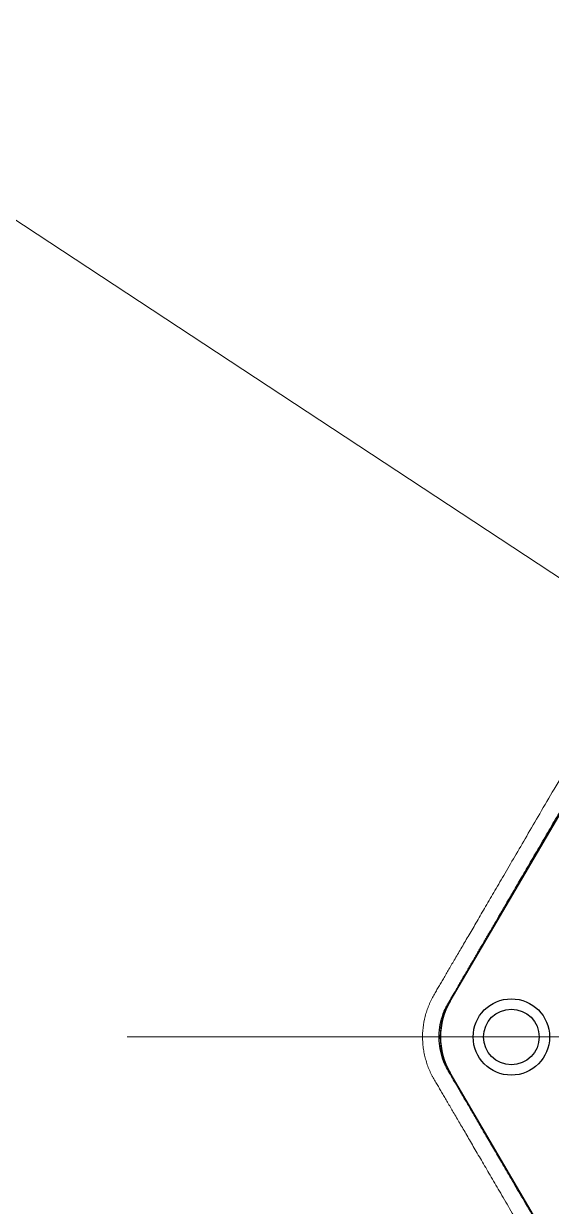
# Model space of a CAD drawing. Header units: millimetres. Extents: x 100 to 1590, y 100 to 694.
# Drawn here: x 1246.149 to 1247.01, y 537.182 to 539.112 of the extents above; entities that cross this region are included whole.
import ezdxf

# ---------------------------------------------------------------- set-up
doc = ezdxf.new("R2010")
doc.units = ezdxf.units.MM
doc.linetypes.add('CENTER', pattern=[2, 1.25, -0.25, 0.25, -0.25])
doc.layers.add('CL', color=1, linetype='CENTER', lineweight=9)
doc.layers.add('OUTLINE', color=6, linetype='Continuous', lineweight=9)

msp = doc.modelspace()

# ---------------------------------------------------------------- linework, layer by layer
at = {"color": 2, "lineweight": 20}
msp.add_line((1231.0675, 548.723), (1248.1599, 537.4584), dxfattribs=at)
at = {"color": 9, "linetype": 'Continuous'}
for p, q in [((1246.8446, 537.517), (1247.0563, 537.8782)), ((1246.8448, 537.5169), (1247.0555, 537.8763)), ((1247.1349, 536.9044), (1246.8446, 537.3998)), ((1247.1352, 536.9046), (1246.8448, 537.3999))]:
    msp.add_line(p, q, dxfattribs=at)
at = {"color": 7, "linetype": 'Continuous'}
for radius in [0.0623, 0.0454]:
    msp.add_circle((1246.9446, 537.4584), radius, dxfattribs=at)
at = {"color": 9, "linetype": 'Continuous'}
for radius in [0.1159, 0.1156]:
    msp.add_arc((1246.9446, 537.4584), radius, 149.6262, 210.3738, dxfattribs=at)
at = {"color": 7, "linetype": 'Continuous'}
for points, start_tangent, end_tangent in [([(1246.8465, 537.5216), (1246.8527, 537.532), (1246.8617, 537.5475), (1246.8708, 537.563), (1246.8798, 537.5786), (1246.8889, 537.5941), (1246.8979, 537.6096), (1246.9069, 537.6251), (1246.916, 537.6406), (1246.9255, 537.6569), (1246.936, 537.6749), (1246.948, 537.6954), (1246.9614, 537.7184), (1246.9761, 537.7437), (1246.9919, 537.7708), (1247.0083, 537.7989), (1247.0251, 537.8276), (1247.0425, 537.8574), (1247.0606, 537.8885)], (0.505567, 0.862787), (0.503519, 0.863984)), ([(1246.8476, 537.3935), (1246.8447, 537.3985), (1246.839, 537.4087)], (-0.506637, 0.862159), (-0.460658, 0.887578))]:
    msp.add_spline(points, degree=3, dxfattribs=dict(at, start_tangent=start_tangent, end_tangent=end_tangent))
at = {"color": 9, "linetype": 'Continuous'}
for points, start_tangent, end_tangent in [([(1246.839, 537.4087), (1246.8364, 537.4139), (1246.8306, 537.4304), (1246.8274, 537.4476), (1246.8271, 537.4653), (1246.8297, 537.483), (1246.8353, 537.5003), (1246.8406, 537.5111)], (-0.460658, 0.887578), (0.476711, 0.87906)), ([(1246.8406, 537.5111), (1246.8435, 537.5164), (1246.8465, 537.5216)], (0.476711, 0.87906), (0.505567, 0.862787)), ([(1247.1283, 536.9121), (1247.1124, 536.9396), (1247.0887, 536.9801), (1247.0657, 537.0195), (1247.0434, 537.0579), (1247.0216, 537.0951), (1247.0006, 537.1312), (1246.9804, 537.1659), (1246.9613, 537.1986), (1246.9441, 537.228), (1246.9291, 537.2538), (1246.9159, 537.2764), (1246.9038, 537.2972), (1246.8922, 537.3171), (1246.8813, 537.3358), (1246.8713, 537.3529), (1246.8622, 537.3685), (1246.8535, 537.3835), (1246.8476, 537.3935)], (-0.505982, 0.862544), (-0.506637, 0.862159))]:
    msp.add_spline(points, degree=3, dxfattribs=dict(at, start_tangent=start_tangent, end_tangent=end_tangent))
at = {"layer": 'CL'}
msp.add_line((1246.3182, 537.4584), (1249.6774, 537.4584), dxfattribs=at)
at = {"layer": 'OUTLINE', "start_tangent": (-0.736565, -0.676367), "end_tangent": (0.503695, -0.863882)}
msp.add_spline([(1247.3197, 538.2868), (1247.3002, 538.2684), (1247.2335, 538.1984), (1247.1793, 538.1314), (1247.1561, 538.0992), (1247.1352, 538.068), (1247.1164, 538.0377), (1247.0993, 538.0088), (1247.0834, 537.9814), (1247.0682, 537.9554), (1247.04, 537.907), (1247.0143, 537.863), (1246.9909, 537.8229), (1246.9696, 537.7863), (1246.9501, 537.7528), (1246.9322, 537.7221), (1246.9158, 537.694), (1246.9007, 537.6682), (1246.8869, 537.6444), (1246.8741, 537.6226), (1246.8623, 537.6024), (1246.8515, 537.5839), (1246.8417, 537.567), (1246.8327, 537.5516), (1246.8285, 537.5444), (1246.8244, 537.5374), (1246.8223, 537.5339), (1246.8202, 537.5302), (1246.8181, 537.5265), (1246.816, 537.5227), (1246.8138, 537.5186), (1246.8118, 537.5143), (1246.81, 537.51), (1246.8083, 537.5056), (1246.8053, 537.4966), (1246.8029, 537.4874), (1246.8002, 537.4688), (1246.8001, 537.4499), (1246.801, 537.4405), (1246.8026, 537.4312), (1246.8048, 537.422), (1246.8076, 537.4131), (1246.8092, 537.4087), (1246.8111, 537.4043), (1246.813, 537.4), (1246.8152, 537.3957), (1246.8173, 537.3917), (1246.8195, 537.388), (1246.8215, 537.3843), (1246.8236, 537.3808), (1246.8277, 537.3739), (1246.8318, 537.3668), (1246.8361, 537.3595), (1246.8405, 537.3519), (1246.85, 537.3356), (1246.8605, 537.3177), (1246.8719, 537.2982), (1246.8841, 537.2771), (1246.8974, 537.2543), (1246.9117, 537.2298), (1246.9272, 537.2033), (1246.9439, 537.1746), (1246.9619, 537.1438), (1246.9813, 537.1105), (1247.0022, 537.0746), (1247.0248, 537.0359), (1247.0492, 536.9942)], degree=3, dxfattribs=at)

doc.saveas('drawing.dxf')
